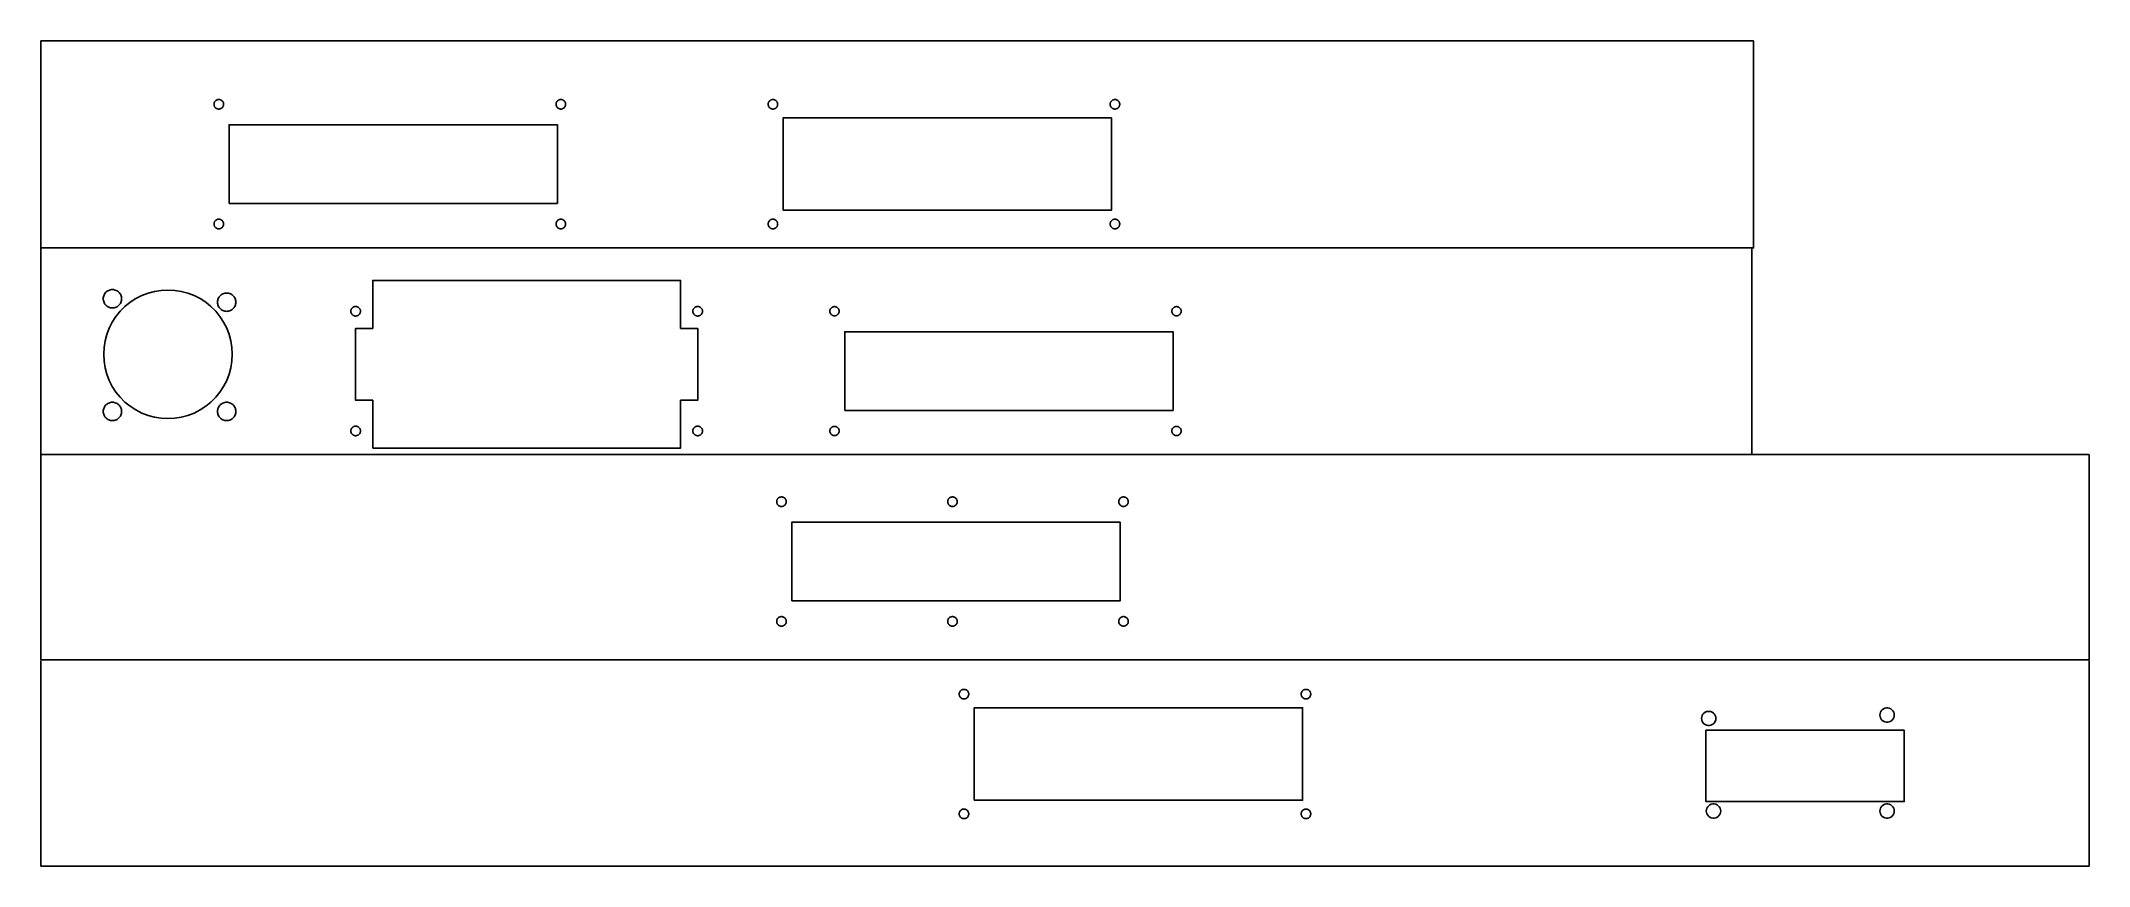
# Model space of a CAD drawing. Extents: x 0 to 599, y 0 to 241.
import ezdxf

# ---------------------------------------------------------------- set-up
doc = ezdxf.new("R2010")
doc.units = 0
doc.layers.add('Layer_1', color=7, linetype='CONTINUOUS')

msp = doc.modelspace()

# ---------------------------------------------------------------- linework, layer by layer
at = {"layer": 'Layer_1', "color": 5}
for points in [[(500.861462, 241.356326), (0.121452, 241.356326), (0.121452, 180.846329), (500.861462, 180.846329)], [(55.12145, 193.84634), (55.12145, 216.846331), (151.121451, 216.846331), (151.121451, 193.84634)], [(217.121452, 191.846328), (217.121452, 218.846343), (313.12145, 218.846343), (313.12145, 191.846328)], [(20.73189, 163.31853), (20.454591, 163.36243), (20.18339, 163.435129), (19.921191, 163.535729), (19.671091, 163.663229), (19.435591, 163.816129), (19.217391, 163.992829), (19.01879, 164.191427), (18.84209, 164.409629), (18.68919, 164.645029), (18.56169, 164.89523), (18.46109, 165.157429), (18.388391, 165.42863), (18.344491, 165.705929), (18.32978, 165.986329), (18.344502, 166.266729), (18.388391, 166.544028), (18.46109, 166.815229), (18.56169, 167.077428), (18.68919, 167.327528), (18.84209, 167.563029), (19.01879, 167.781228), (19.217391, 167.97983), (19.435591, 168.156529), (19.671091, 168.309429), (19.921191, 168.436929), (20.18339, 168.537529), (20.454591, 168.610228), (20.73189, 168.654128), (21.01229, 168.668839), (21.29269, 168.654118), (21.569992, 168.610228), (21.84119, 168.537529), (22.10339, 168.436929), (22.35359, 168.309429), (22.58899, 168.156529), (22.807192, 167.97983), (23.005791, 167.781228), (23.18249, 167.563029), (23.33539, 167.327528), (23.46289, 167.077428), (23.56349, 166.815229), (23.636192, 166.544028), (23.680092, 166.266729), (23.694803, 165.986329), (23.680081, 165.705929), (23.636192, 165.42863), (23.56349, 165.157429), (23.46289, 164.89523), (23.33539, 164.645029), (23.18249, 164.409629), (23.005791, 164.191427), (22.807192, 163.992829), (22.58899, 163.816129), (22.35359, 163.663229), (22.10339, 163.535729), (21.84119, 163.435129), (21.569992, 163.36243), (21.29269, 163.31853), (21.01229, 163.303819)], [(35.28799, 131.055228), (33.345191, 131.362938), (31.44529, 131.872023), (29.608891, 132.576926), (27.856291, 133.469921), (26.20659, 134.541219), (24.677992, 135.779125), (23.28709, 137.17004), (22.04929, 138.698617), (20.97799, 140.34832), (20.084992, 142.10092), (19.379991, 143.93734), (18.87089, 145.837234), (18.563291, 147.780017), (18.460291, 149.744328), (18.563291, 151.708629), (18.87089, 153.651428), (19.379991, 155.551329), (20.084992, 157.387728), (20.97799, 159.140328), (22.04929, 160.790029), (23.28709, 162.31863), (24.677992, 163.709529), (26.20659, 164.947329), (27.856291, 166.018629), (29.608891, 166.911627), (31.44529, 167.616528), (33.345191, 168.125628), (35.28799, 168.433328), (37.252291, 168.536328), (39.216592, 168.433328), (41.15939, 168.125628), (43.059292, 167.616528), (44.895691, 166.911627), (46.648291, 166.018629), (48.297992, 164.947329), (49.82659, 163.709529), (51.217491, 162.31863), (52.455392, 160.790029), (53.526592, 159.140328), (54.419691, 157.387728), (55.124591, 155.551329), (55.633691, 153.651428), (55.941391, 151.708629), (56.04429, 149.744328), (55.941391, 147.780017), (55.633691, 145.837234), (55.124591, 143.93734), (54.419691, 142.10092), (53.526592, 140.34832), (52.455392, 138.698617), (51.217491, 137.17004), (49.82659, 135.779125), (48.297992, 134.541219), (46.648291, 133.469921), (44.895691, 132.576926), (43.059292, 131.872023), (41.15939, 131.362938), (39.216592, 131.055228), (37.252291, 130.952331)], [(54.141891, 162.318529), (53.864592, 162.362429), (53.593391, 162.435129), (53.331192, 162.535728), (53.081092, 162.663229), (52.845592, 162.816129), (52.62739, 162.992828), (52.428791, 163.191429), (52.252092, 163.409629), (52.099191, 163.645028), (51.971691, 163.895229), (51.871092, 164.157429), (51.798392, 164.428629), (51.75449, 164.705928), (51.739805, 164.986328), (51.754476, 165.266729), (51.798392, 165.544028), (51.871092, 165.815228), (51.971691, 166.077428), (52.099191, 166.327528), (52.252092, 166.563028), (52.428791, 166.781227), (52.62739, 166.979829), (52.845592, 167.156528), (53.081092, 167.309428), (53.331192, 167.436928), (53.593391, 167.537528), (53.864592, 167.610228), (54.141891, 167.654127), (54.422291, 167.668838), (54.702691, 167.654117), (54.979991, 167.610228), (55.251191, 167.537528), (55.513391, 167.436928), (55.763591, 167.309428), (55.998991, 167.156528), (56.21719, 166.979829), (56.415792, 166.781227), (56.592491, 166.563028), (56.745391, 166.327528), (56.872891, 166.077428), (56.973491, 165.815228), (57.046191, 165.544028), (57.09009, 165.266729), (57.104801, 164.986328), (57.09008, 164.705928), (57.046191, 164.428629), (56.973491, 164.157429), (56.872891, 163.895229), (56.745391, 163.645028), (56.592491, 163.409629), (56.415792, 163.191429), (56.21719, 162.992828), (55.998991, 162.816129), (55.763591, 162.663229), (55.513391, 162.535728), (55.251191, 162.435129), (54.979991, 162.362429), (54.702691, 162.318529), (54.422291, 162.303819)], [(97.132291, 122.336334), (97.132291, 136.336338), (92.132291, 136.336338), (92.132291, 157.33633), (97.132291, 157.33633), (97.132291, 171.336328), (187.132291, 171.336328), (187.132291, 157.33633), (192.132291, 157.33633), (192.132291, 136.336338), (187.132291, 136.336338), (187.132291, 122.336334)], [(91.985961, 160.94403), (91.841211, 160.966916), (91.699671, 161.004828), (91.562861, 161.057329), (91.432291, 161.123928), (91.309401, 161.203729), (91.195511, 161.295928), (91.091901, 161.399528), (90.999681, 161.513429), (90.919861, 161.636328), (90.853331, 161.766929), (90.800821, 161.903729), (90.762891, 162.045228), (90.73997, 162.190029), (90.7323, 162.336328), (90.739971, 162.482629), (90.762892, 162.627428), (90.800821, 162.76893), (90.853331, 162.90573), (90.919861, 163.036328), (90.999681, 163.15923), (91.091901, 163.273128), (91.195511, 163.376728), (91.309401, 163.46893), (91.432291, 163.548728), (91.562861, 163.615329), (91.699671, 163.667828), (91.841211, 163.705729), (91.985961, 163.728616), (92.132291, 163.736328), (92.278641, 163.728629), (92.423371, 163.705742), (92.564921, 163.667828), (92.701731, 163.615329), (92.832301, 163.548728), (92.955201, 163.46893), (93.069071, 163.376728), (93.172701, 163.273128), (93.264921, 163.15923), (93.344741, 163.036328), (93.411271, 162.90573), (93.463771, 162.76893), (93.501711, 162.627428), (93.524621, 162.482629), (93.532302, 162.336328), (93.52462, 162.190029), (93.501711, 162.045228), (93.463771, 161.903729), (93.411271, 161.766929), (93.344741, 161.636328), (93.264921, 161.513429), (93.172701, 161.399528), (93.069071, 161.295928), (92.955201, 161.203729), (92.832301, 161.123928), (92.701731, 161.057329), (92.564921, 161.004828), (92.423371, 160.966929), (92.278641, 160.944043), (92.132291, 160.93633)], [(191.98599, 160.94403), (191.841191, 160.966916), (191.69969, 161.004828), (191.562889, 161.057329), (191.432291, 161.123928), (191.309392, 161.203729), (191.195492, 161.295928), (191.091891, 161.399528), (190.999689, 161.513429), (190.919891, 161.636328), (190.85329, 161.766929), (190.800792, 161.903729), (190.76289, 162.045228), (190.740004, 162.190029), (190.732291, 162.336328), (190.73999, 162.482629), (190.762877, 162.627428), (190.800792, 162.76893), (190.85329, 162.90573), (190.919891, 163.036328), (190.999689, 163.15923), (191.091891, 163.273128), (191.195492, 163.376728), (191.309392, 163.46893), (191.432291, 163.548728), (191.562889, 163.615329), (191.69969, 163.667828), (191.841191, 163.705729), (191.98599, 163.728616), (192.132291, 163.736328), (192.27859, 163.728629), (192.423391, 163.705742), (192.56489, 163.667828), (192.701691, 163.615329), (192.832291, 163.548728), (192.95519, 163.46893), (193.069091, 163.376728), (193.172691, 163.273128), (193.264891, 163.15923), (193.344692, 163.036328), (193.41129, 162.90573), (193.463791, 162.76893), (193.50169, 162.627428), (193.524576, 162.482629), (193.532289, 162.336328), (193.524592, 162.190029), (193.501703, 162.045228), (193.463791, 161.903729), (193.41129, 161.766929), (193.344692, 161.636328), (193.264891, 161.513429), (193.172691, 161.399528), (193.069091, 161.295928), (192.95519, 161.203729), (192.832291, 161.123928), (192.701691, 161.057329), (192.56489, 161.004828), (192.423391, 160.966929), (192.27859, 160.944043), (192.132291, 160.93633)], [(231.991292, 160.993729), (231.85129, 161.015822), (231.715291, 161.052429), (231.583291, 161.103028), (231.457291, 161.167229), (231.338292, 161.244128), (231.229292, 161.333028), (231.12929, 161.43303), (231.040292, 161.542829), (230.96329, 161.661328), (230.89929, 161.787228), (230.848292, 161.919128), (230.81229, 162.055629), (230.789297, 162.195228), (230.782281, 162.336328), (230.789303, 162.477428), (230.812284, 162.61703), (230.848292, 162.753528), (230.89929, 162.885428), (230.96329, 163.011328), (231.040292, 163.129829), (231.12929, 163.239629), (231.229292, 163.33953), (231.338292, 163.428528), (231.457291, 163.505429), (231.583291, 163.569628), (231.715291, 163.620229), (231.85129, 163.656829), (231.991292, 163.678922), (232.132291, 163.686338), (232.27329, 163.678922), (232.413291, 163.656837), (232.54929, 163.620229), (232.681291, 163.569628), (232.80729, 163.505429), (232.926289, 163.428528), (233.03529, 163.33953), (233.135292, 163.239629), (233.224292, 163.129829), (233.301291, 163.011328), (233.365291, 162.885428), (233.41629, 162.753528), (233.452292, 162.61703), (233.475284, 162.477428), (233.482277, 162.336328), (233.475305, 162.195228), (233.4523, 162.055629), (233.41629, 161.919128), (233.365291, 161.787228), (233.301291, 161.661328), (233.224292, 161.542829), (233.135292, 161.43303), (233.03529, 161.333028), (232.926289, 161.244128), (232.80729, 161.167229), (232.681291, 161.103028), (232.54929, 161.052429), (232.413291, 161.01583), (232.27329, 160.993737), (232.132291, 160.986321)], [(331.99129, 160.993729), (331.851291, 161.015822), (331.71529, 161.052429), (331.583292, 161.103028), (331.457289, 161.167229), (331.33829, 161.244128), (331.22929, 161.333028), (331.129291, 161.43303), (331.04029, 161.542829), (330.963291, 161.661328), (330.899291, 161.787228), (330.84829, 161.919128), (330.812291, 162.055629), (330.789299, 162.195228), (330.782279, 162.336328), (330.789301, 162.477428), (330.812291, 162.61703), (330.84829, 162.753528), (330.899291, 162.885428), (330.963291, 163.011328), (331.04029, 163.129829), (331.129291, 163.239629), (331.22929, 163.33953), (331.33829, 163.428528), (331.457289, 163.505429), (331.583292, 163.569628), (331.71529, 163.620229), (331.851291, 163.656829), (331.99129, 163.678922), (332.132292, 163.686338), (332.273291, 163.678922), (332.41329, 163.656837), (332.549291, 163.620229), (332.681292, 163.569628), (332.807291, 163.505429), (332.92629, 163.428528), (333.035291, 163.33953), (333.13529, 163.239629), (333.224291, 163.129829), (333.30129, 163.011328), (333.36529, 162.885428), (333.416291, 162.753528), (333.45229, 162.61703), (333.475282, 162.477428), (333.482302, 162.336328), (333.47528, 162.195228), (333.452298, 162.055629), (333.416291, 161.919128), (333.36529, 161.787228), (333.30129, 161.661328), (333.224291, 161.542829), (333.13529, 161.43303), (333.035291, 161.333028), (332.92629, 161.244128), (332.807291, 161.167229), (332.681292, 161.103028), (332.549291, 161.052429), (332.41329, 161.01583), (332.273291, 160.993737), (332.132292, 160.986321)], [(235.13229, 133.336333), (235.13229, 156.336329), (331.132291, 156.336329), (331.132291, 133.336333)], [(0.132292, 120.411569), (0.132292, 60.4093), (598.936339, 60.4093), (598.936339, 120.411569), (495.215915, 120.411569), (0.132292, 120.411569)], [(216.483168, 105.264383), (216.338176, 105.287269), (216.196175, 105.325181), (216.060179, 105.377682), (215.929184, 105.444281), (215.806179, 105.524082), (215.69217, 105.616281), (215.589168, 105.719881), (215.496166, 105.833782), (215.417162, 105.956681), (215.350169, 106.087282), (215.298179, 106.224082), (215.260158, 106.365581), (215.237139, 106.510382), (215.229228, 106.656681), (215.237113, 106.802982), (215.260185, 106.947781), (215.298179, 107.089283), (215.350169, 107.226083), (215.417162, 107.356681), (215.496166, 107.479583), (215.589168, 107.593481), (215.69217, 107.697081), (215.806179, 107.789283), (215.929184, 107.869081), (216.060179, 107.935682), (216.196175, 107.988181), (216.338176, 108.026082), (216.483168, 108.048969), (216.629165, 108.056681), (216.775162, 108.048982), (216.92018, 108.026096), (217.062182, 107.988181), (217.198178, 107.935682), (217.329173, 107.869081), (217.452178, 107.789283), (217.566161, 107.697081), (217.669163, 107.593481), (217.762164, 107.479583), (217.841169, 107.356681), (217.908161, 107.226083), (217.960178, 107.089283), (217.998172, 106.947781), (218.021191, 106.802982), (218.029102, 106.656681), (218.021244, 106.510382), (217.998146, 106.365581), (217.960178, 106.224082), (217.908161, 106.087282), (217.841169, 105.956681), (217.762164, 105.833782), (217.669163, 105.719881), (217.566161, 105.616281), (217.452178, 105.524082), (217.329173, 105.444281), (217.198178, 105.377682), (217.062182, 105.325181), (216.92018, 105.287282), (216.775162, 105.264396), (216.629165, 105.256683)], [(266.92016, 108.026082), (267.062162, 107.988181), (267.198184, 107.935682), (267.329179, 107.869081), (267.452184, 107.789283), (267.566166, 107.697081), (267.669169, 107.593481), (267.76217, 107.479583), (267.841174, 107.356681), (267.908167, 107.226083), (267.960184, 107.089283), (267.998178, 106.947781), (268.021197, 106.802982), (268.029108, 106.656681), (268.021223, 106.510382), (267.998152, 106.365581), (267.960184, 106.224082), (267.908167, 106.087282), (267.841174, 105.956681), (267.76217, 105.833782), (267.669169, 105.719881), (267.566166, 105.616281), (267.452184, 105.524082), (267.329179, 105.444281), (267.198184, 105.377682), (267.062162, 105.325181), (266.92016, 105.287282), (266.775168, 105.264396), (266.629171, 105.256683), (266.483174, 105.26438), (266.338182, 105.287269), (266.19618, 105.325181), (266.060185, 105.377682), (265.929163, 105.444281), (265.806185, 105.524082), (265.692176, 105.616281), (265.589173, 105.719881), (265.496172, 105.833782), (265.417168, 105.956681), (265.350175, 106.087282), (265.298158, 106.224082), (265.260164, 106.365581), (265.237145, 106.510382), (265.229234, 106.656681), (265.237119, 106.802982), (265.26019, 106.947781), (265.298185, 107.089283), (265.350175, 107.226083), (265.417168, 107.356681), (265.496172, 107.479583), (265.589173, 107.593481), (265.692176, 107.697081), (265.806185, 107.789283), (265.929163, 107.869081), (266.060158, 107.935682), (266.19618, 107.988181), (266.338182, 108.026082), (266.483174, 108.048969), (266.629171, 108.056681), (266.775168, 108.048982)], [(316.48318, 105.264383), (316.338162, 105.287269), (316.19616, 105.325181), (316.060164, 105.377682), (315.929169, 105.444281), (315.806164, 105.524082), (315.692181, 105.616281), (315.589179, 105.719881), (315.496178, 105.833782), (315.417174, 105.956681), (315.350181, 106.087282), (315.298164, 106.224082), (315.26017, 106.365581), (315.237151, 106.510382), (315.22924, 106.656681), (315.237098, 106.802982), (315.260196, 106.947781), (315.298164, 107.089283), (315.350181, 107.226083), (315.417174, 107.356681), (315.496178, 107.479583), (315.589179, 107.593481), (315.692181, 107.697081), (315.806164, 107.789283), (315.929169, 107.869081), (316.060164, 107.935682), (316.19616, 107.988181), (316.338162, 108.026082), (316.48318, 108.048969), (316.629177, 108.056681), (316.775174, 108.048982), (316.920166, 108.026096), (317.062168, 107.988181), (317.198163, 107.935682), (317.329185, 107.869081), (317.452163, 107.789283), (317.566172, 107.697081), (317.669175, 107.593481), (317.762176, 107.479583), (317.84118, 107.356681), (317.908173, 107.226083), (317.960163, 107.089283), (317.998184, 106.947781), (318.021203, 106.802982), (318.029114, 106.656681), (318.021229, 106.510382), (317.998158, 106.365581), (317.960163, 106.224082), (317.908173, 106.087282), (317.84118, 105.956681), (317.762176, 105.833782), (317.669175, 105.719881), (317.566172, 105.616281), (317.452163, 105.524082), (317.329159, 105.444281), (317.198163, 105.377682), (317.062167, 105.325181), (316.920166, 105.287282), (316.775174, 105.264396), (316.629177, 105.256683)], [(219.62917, 77.656686), (219.62917, 100.656682), (315.629158, 100.656682), (315.629158, 77.656686)], [(272.979896, 19.388927), (272.979896, 46.388916), (368.9799, 46.388916), (368.9799, 19.388927)], [(487.960247, 45.355757), (488.389348, 45.265058), (488.790139, 45.088269), (489.145051, 44.832139), (489.438553, 44.508779), (489.657946, 44.131768), (489.793439, 43.717619), (489.83945, 43.284588), (489.793439, 42.851558), (489.657946, 42.437517), (489.438553, 42.060507), (489.145051, 41.737146), (488.790139, 41.481019), (488.389348, 41.303849), (487.960247, 41.213147), (487.521647, 41.213147), (487.092651, 41.303849), (486.691834, 41.481019), (486.336843, 41.737146), (486.043446, 42.060507), (485.824054, 42.437517), (485.688455, 42.851558), (485.642444, 43.284588), (485.688455, 43.717619), (485.824054, 44.131768), (486.043446, 44.508779), (486.336843, 44.832139), (486.691834, 45.088269), (487.092651, 45.265058), (487.521647, 45.355757), (487.960247, 45.355757)], [(540.116951, 46.347508), (540.545946, 46.257209), (540.946737, 46.080417), (541.301755, 45.824287), (541.595151, 45.500918), (541.814544, 45.123908), (541.950143, 44.709727), (541.996154, 44.276697), (541.950143, 43.843698), (541.814544, 43.429628), (541.595151, 43.052618), (541.301755, 42.729249), (540.946737, 42.473127), (540.545946, 42.295957), (540.116951, 42.205657), (539.678245, 42.205657), (539.24925, 42.295957), (538.848432, 42.473127), (538.493441, 42.729249), (538.200044, 43.052618), (537.980652, 43.429628), (537.845053, 43.843698), (537.799042, 44.276697), (537.845053, 44.709727), (537.980652, 45.123908), (538.200044, 45.500918), (538.493441, 45.824287), (538.848432, 46.080417), (539.24925, 46.257209), (539.678245, 46.347508), (540.116951, 46.347508)], [(544.893447, 39.813208), (544.893447, 18.985967), (486.941654, 18.985967), (486.941654, 39.813208), (544.893447, 39.813208)], [(489.359152, 18.280297), (489.788147, 18.189598), (490.188938, 18.012803), (490.54385, 17.756686), (490.837352, 17.433313), (491.056745, 17.056281), (491.192344, 16.642103), (491.238328, 16.209112), (491.192344, 15.776121), (491.056745, 15.362022), (490.837352, 14.985017), (490.54385, 14.661643), (490.188938, 14.405527), (489.788147, 14.228706), (489.359152, 14.138006), (488.920552, 14.138006), (488.491451, 14.228706), (488.090633, 14.405527), (487.735748, 14.661643), (487.442245, 14.985017), (487.222853, 15.362022), (487.087254, 15.776121), (487.041243, 16.209112), (487.087254, 16.642103), (487.222853, 17.056281), (487.442245, 17.433313), (487.735748, 17.756686), (488.090633, 18.012803), (488.491451, 18.189598), (488.920552, 18.280297), (489.359152, 18.280297)], [(540.116951, 18.280297), (540.545946, 18.189598), (540.946737, 18.012803), (541.301755, 17.756686), (541.595151, 17.433313), (541.814544, 17.056281), (541.950143, 16.642103), (541.996154, 16.209112), (541.950143, 15.776121), (541.814544, 15.362022), (541.595151, 14.985017), (541.301755, 14.661643), (540.946737, 14.405527), (540.545946, 14.228706), (540.116951, 14.138006), (539.678245, 14.138006), (539.24925, 14.228706), (538.848432, 14.405527), (538.493441, 14.661643), (538.200044, 14.985017), (537.980652, 15.362022), (537.845053, 15.776121), (537.799042, 16.209112), (537.845053, 16.642103), (537.980652, 17.056281), (538.200044, 17.433313), (538.493441, 17.756686), (538.848432, 18.012803), (539.24925, 18.189598), (539.678245, 18.280297), (540.116951, 18.280297)]]:
    msp.add_lwpolyline(points, close=True, dxfattribs=at)
for points in [[(51.830351, 221.476936), (51.688852, 221.514825), (51.552052, 221.567345), (51.421451, 221.63394), (51.298552, 221.713739), (51.184651, 221.805946), (51.081051, 221.90953), (50.988852, 222.023433), (50.909051, 222.146332), (50.84245, 222.276931), (50.789951, 222.413747), (50.752052, 222.555246), (50.729139, 222.700026), (50.72145, 222.84634), (50.72915, 222.992629), (50.752063, 223.137435), (50.789951, 223.278934), (50.84245, 223.415724), (50.909051, 223.546322), (50.988852, 223.669248), (51.081051, 223.783124), (51.184651, 223.886735), (51.298552, 223.978942), (51.421451, 224.058741), (51.552052, 224.125336), (51.688852, 224.17783), (51.830351, 224.215744), (51.975152, 224.238763)], [(51.975152, 224.238631), (52.121451, 224.246304), (52.267752, 224.238657), (52.412551, 224.215612)], [(52.412551, 224.215744), (52.55405, 224.17783), (52.69085, 224.125336), (52.821451, 224.058741), (52.94435, 223.978942), (53.05825, 223.886735), (53.161851, 223.783124), (53.25405, 223.669248), (53.333851, 223.546322), (53.400452, 223.415724), (53.452951, 223.278934), (53.490852, 223.137435), (53.513765, 222.992629), (53.521451, 222.84634), (53.513752, 222.700026), (53.490839, 222.555246), (53.452951, 222.413747), (53.400452, 222.276931), (53.333851, 222.146332), (53.25405, 222.023433), (53.161851, 221.90953), (53.05825, 221.805946), (52.94435, 221.713739), (52.821451, 221.63394), (52.69085, 221.567345), (52.55405, 221.514825), (52.412551, 221.476936), (52.267752, 221.453918)], [(151.830349, 221.476936), (151.68885, 221.514825), (151.55205, 221.567345), (151.421452, 221.63394), (151.29855, 221.713739), (151.18465, 221.805946), (151.081052, 221.90953), (150.98885, 222.023433), (150.909052, 222.146332), (150.842451, 222.276931), (150.78995, 222.413747), (150.752051, 222.555246), (150.729164, 222.700026), (150.721452, 222.84634), (150.729151, 222.992629), (150.752037, 223.137435), (150.78995, 223.278934), (150.842451, 223.415724), (150.909052, 223.546322), (150.98885, 223.669248), (151.081052, 223.783124), (151.18465, 223.886735), (151.29855, 223.978942), (151.421452, 224.058741), (151.55205, 224.125336), (151.68885, 224.17783), (151.830349, 224.215744), (151.975151, 224.238763)], [(151.975151, 224.238631), (152.121452, 224.246304), (152.267751, 224.238657), (152.412552, 224.215612)], [(152.412552, 224.215744), (152.554051, 224.17783), (152.690851, 224.125336), (152.821449, 224.058741), (152.944351, 223.978942), (153.058252, 223.886735), (153.161852, 223.783124), (153.254051, 223.669248), (153.33385, 223.546322), (153.40045, 223.415724), (153.452952, 223.278934), (153.490851, 223.137435), (153.513737, 222.992629), (153.52145, 222.84634), (153.51375, 222.700026), (153.490864, 222.555246), (153.452952, 222.413747), (153.40045, 222.276931), (153.33385, 222.146332), (153.254051, 222.023433), (153.161852, 221.90953), (153.058252, 221.805946), (152.944351, 221.713739), (152.821449, 221.63394), (152.690851, 221.567345), (152.554051, 221.514825), (152.412552, 221.476936), (152.267751, 221.453918)], [(213.83045, 221.476936), (213.688451, 221.514825), (213.55245, 221.567345), (213.421449, 221.63394), (213.29845, 221.713739), (213.184452, 221.805946), (213.081452, 221.90953), (212.988451, 222.023433), (212.909452, 222.146332), (212.842451, 222.276931), (212.79045, 222.413747), (212.752451, 222.555246), (212.729458, 222.700026), (212.72146, 222.84634), (212.729442, 222.992629), (212.752443, 223.137435), (212.79045, 223.278934), (212.842451, 223.415724), (212.909452, 223.546322), (212.988451, 223.669248), (213.081452, 223.783124), (213.184452, 223.886735), (213.29845, 223.978942), (213.421449, 224.058741), (213.55245, 224.125336), (213.688451, 224.17783), (213.83045, 224.215744), (213.97545, 224.238763)], [(213.97545, 224.238631), (214.12145, 224.246304), (214.267449, 224.238657), (214.412452, 224.215612)], [(214.412452, 224.215744), (214.554451, 224.17783), (214.690452, 224.125336), (214.82145, 224.058741), (214.944452, 223.978942), (215.05845, 223.886735), (215.16145, 223.783124), (215.254451, 223.669248), (215.33345, 223.546322), (215.400451, 223.415724), (215.452452, 223.278934), (215.490451, 223.137435), (215.513444, 222.992629), (215.521442, 222.84634), (215.51346, 222.700026), (215.490459, 222.555246), (215.452452, 222.413747), (215.400451, 222.276931), (215.33345, 222.146332), (215.254451, 222.023433), (215.16145, 221.90953), (215.05845, 221.805946), (214.944452, 221.713739), (214.82145, 221.63394), (214.690452, 221.567345), (214.554451, 221.514825), (214.412452, 221.476936), (214.267449, 221.453918)], [(313.830451, 221.476936), (313.68845, 221.514825), (313.552451, 221.567345), (313.421451, 221.63394), (313.298451, 221.713739), (313.18445, 221.805946), (313.08145, 221.90953), (312.988452, 222.023433), (312.90945, 222.146332), (312.842452, 222.276931), (312.790451, 222.413747), (312.752452, 222.555246), (312.729459, 222.700026), (312.721461, 222.84634), (312.729441, 222.992629), (312.752444, 223.137435), (312.790451, 223.278934), (312.842452, 223.415724), (312.90945, 223.546322), (312.988452, 223.669248), (313.08145, 223.783124), (313.18445, 223.886735), (313.298451, 223.978942), (313.421451, 224.058741), (313.552451, 224.125336), (313.68845, 224.17783), (313.830451, 224.215744), (313.975451, 224.238763)], [(313.975451, 224.238631), (314.121451, 224.246304), (314.26745, 224.238657), (314.41245, 224.215612)], [(314.41245, 224.215744), (314.554452, 224.17783), (314.69045, 224.125336), (314.821451, 224.058741), (314.94445, 223.978942), (315.058451, 223.886735), (315.161451, 223.783124), (315.254452, 223.669248), (315.333451, 223.546322), (315.400452, 223.415724), (315.45245, 223.278934), (315.49045, 223.137435), (315.513442, 222.992629), (315.521441, 222.84634), (315.513461, 222.700026), (315.490458, 222.555246), (315.45245, 222.413747), (315.400452, 222.276931), (315.333451, 222.146332), (315.254452, 222.023433), (315.161451, 221.90953), (315.058451, 221.805946), (314.94445, 221.713739), (314.821451, 221.63394), (314.69045, 221.567345), (314.554452, 221.514825), (314.41245, 221.476936), (314.26745, 221.453918)], [(51.975152, 221.45405), (51.830351, 221.477069)], [(52.267752, 221.45405), (52.121451, 221.446377), (51.975152, 221.453997)], [(151.975151, 221.45405), (151.830349, 221.477069)], [(152.267751, 221.45405), (152.121452, 221.446377), (151.975151, 221.453997)], [(213.97545, 221.45405), (213.83045, 221.477069)], [(214.267449, 221.45405), (214.12145, 221.446377), (213.97545, 221.453997)], [(314.26745, 221.45405), (314.121451, 221.446377), (313.975451, 221.453997), (313.830451, 221.477069)], [(51.830351, 186.476927), (51.688852, 186.514868), (51.552052, 186.567362), (51.421451, 186.633878), (51.298552, 186.713703), (51.184651, 186.805936), (51.081051, 186.909547), (50.988852, 187.023424), (50.909051, 187.146323), (50.84245, 187.276948), (50.789951, 187.413737), (50.752052, 187.555236), (50.729139, 187.700043), (50.72145, 187.846331), (50.72915, 187.992646), (50.752063, 188.137426), (50.789951, 188.278925), (50.84245, 188.415741), (50.909051, 188.546339), (50.988852, 188.669238), (51.081051, 188.783141), (51.184651, 188.886726), (51.298552, 188.978933), (51.421451, 189.058731), (51.552052, 189.125327), (51.688852, 189.177847), (51.830351, 189.215735), (51.975152, 189.238754)], [(51.975152, 186.454014), (51.830351, 186.477033)], [(51.975152, 189.238648), (52.121451, 189.246321), (52.267752, 189.238674), (52.412551, 189.215629)], [(52.267752, 186.454014), (52.121451, 186.446341), (51.975152, 186.453988)], [(52.412551, 189.215735), (52.55405, 189.177847), (52.69085, 189.125327), (52.821451, 189.058731), (52.94435, 188.978933), (53.05825, 188.886726), (53.161851, 188.783141), (53.25405, 188.669238), (53.333851, 188.546339), (53.400452, 188.415741), (53.452951, 188.278925), (53.490852, 188.137426), (53.513765, 187.992646), (53.521451, 187.846331), (53.513752, 187.700043), (53.490839, 187.555236), (53.452951, 187.413737), (53.400452, 187.276948), (53.333851, 187.146323), (53.25405, 187.023424), (53.161851, 186.909547), (53.05825, 186.805936), (52.94435, 186.713703), (52.821451, 186.633878), (52.69085, 186.567362), (52.55405, 186.514868), (52.412551, 186.476927), (52.267752, 186.453908)], [(151.830349, 186.476927), (151.68885, 186.514868), (151.55205, 186.567362), (151.421452, 186.633878), (151.29855, 186.713703), (151.18465, 186.805936), (151.081052, 186.909547), (150.98885, 187.023424), (150.909052, 187.146323), (150.842451, 187.276948), (150.78995, 187.413737), (150.752051, 187.555236), (150.729164, 187.700043), (150.721452, 187.846331), (150.729151, 187.992646), (150.752037, 188.137426), (150.78995, 188.278925), (150.842451, 188.415741), (150.909052, 188.546339), (150.98885, 188.669238), (151.081052, 188.783141), (151.18465, 188.886726), (151.29855, 188.978933), (151.421452, 189.058731), (151.55205, 189.125327), (151.68885, 189.177847), (151.830349, 189.215735), (151.975151, 189.238754)], [(151.975151, 186.454014), (151.830349, 186.477033)], [(151.975151, 189.238648), (152.121452, 189.246321), (152.267751, 189.238674), (152.412552, 189.215629)], [(152.267751, 186.454014), (152.121452, 186.446341), (151.975151, 186.453988)], [(152.412552, 189.215735), (152.554051, 189.177847), (152.690851, 189.125327), (152.821449, 189.058731), (152.944351, 188.978933), (153.058252, 188.886726), (153.161852, 188.783141), (153.254051, 188.669238), (153.33385, 188.546339), (153.40045, 188.415741), (153.452952, 188.278925), (153.490851, 188.137426), (153.513737, 187.992646), (153.52145, 187.846331), (153.51375, 187.700043), (153.490864, 187.555236), (153.452952, 187.413737), (153.40045, 187.276948), (153.33385, 187.146323), (153.254051, 187.023424), (153.161852, 186.909547), (153.058252, 186.805936), (152.944351, 186.713703), (152.821449, 186.633878), (152.690851, 186.567362), (152.554051, 186.514868), (152.412552, 186.476927), (152.267751, 186.453908)], [(213.83045, 186.476927), (213.688451, 186.514868), (213.55245, 186.567362), (213.421449, 186.633878), (213.29845, 186.713703), (213.184452, 186.805936), (213.081452, 186.909547), (212.988451, 187.023424), (212.909452, 187.146323), (212.842451, 187.276948), (212.79045, 187.413737), (212.752451, 187.555236), (212.729458, 187.700043), (212.72146, 187.846331), (212.729442, 187.992646), (212.752443, 188.137426), (212.79045, 188.278925), (212.842451, 188.415741), (212.909452, 188.546339), (212.988451, 188.669238), (213.081452, 188.783141), (213.184452, 188.886726), (213.29845, 188.978933), (213.421449, 189.058731), (213.55245, 189.125327), (213.688451, 189.177847), (213.83045, 189.215735), (213.97545, 189.238754)], [(213.97545, 186.454014), (213.83045, 186.477033)], [(213.97545, 189.238648), (214.12145, 189.246321), (214.267449, 189.238674), (214.412452, 189.215629)], [(214.267449, 186.454014), (214.12145, 186.446341), (213.97545, 186.453988)], [(214.412452, 189.215735), (214.554451, 189.177847), (214.690452, 189.125327), (214.82145, 189.058731), (214.944452, 188.978933), (215.05845, 188.886726), (215.16145, 188.783141), (215.254451, 188.669238), (215.33345, 188.546339), (215.400451, 188.415741), (215.452452, 188.278925), (215.490451, 188.137426), (215.513444, 187.992646), (215.521442, 187.846331), (215.51346, 187.700043), (215.490459, 187.555236), (215.452452, 187.413737), (215.400451, 187.276948), (215.33345, 187.146323), (215.254451, 187.023424), (215.16145, 186.909547), (215.05845, 186.805936), (214.944452, 186.713703), (214.82145, 186.633878), (214.690452, 186.567362), (214.554451, 186.514868), (214.412452, 186.476927), (214.267449, 186.453908)], [(313.830451, 186.476927), (313.68845, 186.514868), (313.552451, 186.567362), (313.421451, 186.633878), (313.298451, 186.713703), (313.18445, 186.805936), (313.08145, 186.909547), (312.988452, 187.023424), (312.90945, 187.146323), (312.842452, 187.276948), (312.790451, 187.413737), (312.752452, 187.555236), (312.729459, 187.700043), (312.721461, 187.846331), (312.729441, 187.992646), (312.752444, 188.137426), (312.790451, 188.278925), (312.842452, 188.415741), (312.90945, 188.546339), (312.988452, 188.669238), (313.08145, 188.783141), (313.18445, 188.886726), (313.298451, 188.978933), (313.421451, 189.058731), (313.552451, 189.125327), (313.68845, 189.177847), (313.830451, 189.215735), (313.975451, 189.238754)], [(313.975451, 186.454014), (313.830451, 186.477033)], [(313.975451, 189.238648), (314.121451, 189.246321), (314.26745, 189.238674), (314.41245, 189.215629)], [(314.26745, 186.454014), (314.121451, 186.446341), (313.975451, 186.453988)], [(314.41245, 189.215735), (314.554452, 189.177847), (314.69045, 189.125327), (314.821451, 189.058731), (314.94445, 188.978933), (315.058451, 188.886726), (315.161451, 188.783141), (315.254452, 188.669238), (315.333451, 188.546339), (315.400452, 188.415741), (315.45245, 188.278925), (315.49045, 188.137426), (315.513442, 187.992646), (315.521441, 187.846331), (315.513461, 187.700043), (315.490458, 187.555236), (315.45245, 187.413737), (315.400452, 187.276948), (315.333451, 187.146323), (315.254452, 187.023424), (315.161451, 186.909547), (315.058451, 186.805936), (314.94445, 186.713703), (314.821451, 186.633878), (314.69045, 186.567362), (314.554452, 186.514868), (314.41245, 186.476927), (314.26745, 186.453908)], [(0.132292, 180.846329), (0.132292, 120.336322)], [(500.332288, 120.336322), (500.332288, 180.846329)], [(20.73189, 130.372523), (20.454591, 130.416418), (20.18339, 130.489125), (19.921191, 130.58972), (19.671091, 130.717223), (19.435591, 130.870125), (19.217391, 131.04684), (19.01879, 131.245331), (18.84209, 131.463639), (18.68919, 131.699038), (18.56169, 131.949228), (18.46109, 132.21143), (18.388391, 132.482628), (18.344491, 132.759938), (18.32978, 133.040317), (18.344502, 133.320723), (18.388391, 133.598032), (18.46109, 133.86923), (18.56169, 134.131432), (18.68919, 134.381517), (18.84209, 134.617022), (19.01879, 134.835224), (19.217391, 135.03382), (19.435591, 135.210535), (19.671091, 135.363438), (19.921191, 135.490941), (20.18339, 135.591535), (20.454591, 135.664217), (20.73189, 135.708137), (21.01229, 135.722689)], [(21.01229, 135.722822), (21.29269, 135.70827)], [(21.29269, 135.708137), (21.569992, 135.664217), (21.84119, 135.591535), (22.10339, 135.490941), (22.35359, 135.363438), (22.58899, 135.210535), (22.807192, 135.03382), (23.005791, 134.835224), (23.18249, 134.617022), (23.33539, 134.381517), (23.46289, 134.131432), (23.56349, 133.86923), (23.636192, 133.598032), (23.680092, 133.320723), (23.694803, 133.040317), (23.680081, 132.759938), (23.636192, 132.482628), (23.56349, 132.21143), (23.46289, 131.949228), (23.33539, 131.699038), (23.18249, 131.463639), (23.005791, 131.245331), (22.807192, 131.04684), (22.58899, 130.870125), (22.35359, 130.717223), (22.10339, 130.58972), (21.84119, 130.489125), (21.569992, 130.416418), (21.29269, 130.372523), (21.01229, 130.357707)], [(54.141891, 130.372523), (53.864592, 130.416418), (53.593391, 130.489125), (53.331192, 130.58972), (53.081092, 130.717223), (52.845592, 130.870125), (52.62739, 131.04684), (52.428791, 131.245331), (52.252092, 131.463639), (52.099191, 131.699038), (51.971691, 131.949228), (51.871092, 132.21143), (51.798392, 132.482628), (51.75449, 132.759938), (51.739805, 133.040317), (51.754476, 133.320723), (51.798392, 133.598032), (51.871092, 133.86923), (51.971691, 134.131432), (52.099191, 134.381517), (52.252092, 134.617022), (52.428791, 134.835224), (52.62739, 135.03382), (52.845592, 135.210535), (53.081092, 135.363438), (53.331192, 135.490941), (53.593391, 135.591535), (53.864592, 135.664217), (54.141891, 135.708137), (54.422291, 135.722689)], [(54.422291, 135.722822), (54.702691, 135.70827)], [(54.702691, 135.708137), (54.979991, 135.664217), (55.251191, 135.591535), (55.513391, 135.490941), (55.763591, 135.363438), (55.998991, 135.210535), (56.21719, 135.03382), (56.415792, 134.835224), (56.592491, 134.617022), (56.745391, 134.381517), (56.872891, 134.131432), (56.973491, 133.86923), (57.046191, 133.598032), (57.09009, 133.320723), (57.104801, 133.040317), (57.09008, 132.759938), (57.046191, 132.482628), (56.973491, 132.21143), (56.872891, 131.949228), (56.745391, 131.699038), (56.592491, 131.463639), (56.415792, 131.245331), (56.21719, 131.04684), (55.998991, 130.870125), (55.763591, 130.717223), (55.513391, 130.58972), (55.251191, 130.489125), (54.979991, 130.416418), (54.702691, 130.372523), (54.422291, 130.357707)], [(21.01229, 130.357839), (20.73189, 130.372656)], [(54.422291, 130.357839), (54.141891, 130.372656)], [(91.841211, 125.96692), (91.699671, 126.004861), (91.562861, 126.057354), (91.432291, 126.123871), (91.309401, 126.203695), (91.195511, 126.295929), (91.091901, 126.39954), (90.999681, 126.513417), (90.919861, 126.636316), (90.853331, 126.76694), (90.800821, 126.90373), (90.762891, 127.045229), (90.73997, 127.190036), (90.7323, 127.336324), (90.739971, 127.482638), (90.762892, 127.627418), (90.800821, 127.768918), (90.853331, 127.905734), (90.919861, 128.036332), (90.999681, 128.159231), (91.091901, 128.273134), (91.195511, 128.376718), (91.309401, 128.468926), (91.432291, 128.548724), (91.562861, 128.61532), (91.699671, 128.667839), (91.841211, 128.705728), (91.985961, 128.728747)], [(91.985961, 125.944007), (91.841211, 125.967026)], [(91.985961, 128.728641), (92.132291, 128.736314), (92.278641, 128.728667), (92.423371, 128.705622)], [(92.278641, 125.944007), (92.132291, 125.936334), (91.985961, 125.94398)], [(92.423371, 128.705728), (92.564921, 128.667839), (92.701731, 128.61532), (92.832301, 128.548724), (92.955201, 128.468926), (93.069071, 128.376718), (93.172701, 128.273134), (93.264921, 128.159231), (93.344741, 128.036332), (93.411271, 127.905734), (93.463771, 127.768918), (93.501711, 127.627418), (93.524621, 127.482638), (93.532302, 127.336324), (93.52462, 127.190036), (93.501711, 127.045229), (93.463771, 126.90373), (93.411271, 126.76694), (93.344741, 126.636316), (93.264921, 126.513417), (93.172701, 126.39954), (93.069071, 126.295929), (92.955201, 126.203695), (92.832301, 126.123871), (92.701731, 126.057354), (92.564921, 126.004861), (92.423371, 125.96692), (92.278641, 125.943901)], [(191.841191, 125.96692), (191.69969, 126.004861), (191.562889, 126.057354), (191.432291, 126.123871), (191.309392, 126.203695), (191.195492, 126.295929), (191.091891, 126.39954), (190.999689, 126.513417), (190.919891, 126.636316), (190.85329, 126.76694), (190.800792, 126.90373), (190.76289, 127.045229), (190.740004, 127.190036), (190.732291, 127.336324), (190.73999, 127.482638), (190.762877, 127.627418), (190.800792, 127.768918), (190.85329, 127.905734), (190.919891, 128.036332), (190.999689, 128.159231), (191.091891, 128.273134), (191.195492, 128.376718), (191.309392, 128.468926), (191.432291, 128.548724), (191.562889, 128.61532), (191.69969, 128.667839), (191.841191, 128.705728), (191.98599, 128.728747)], [(191.98599, 125.944007), (191.841191, 125.967026)], [(191.98599, 128.728641), (192.132291, 128.736314), (192.27859, 128.728667), (192.423391, 128.705622)], [(192.27859, 125.944007), (192.132291, 125.936334), (191.98599, 125.94398)], [(192.423391, 128.705728), (192.56489, 128.667839), (192.701691, 128.61532), (192.832291, 128.548724), (192.95519, 128.468926), (193.069091, 128.376718), (193.172691, 128.273134), (193.264891, 128.159231), (193.344692, 128.036332), (193.41129, 127.905734), (193.463791, 127.768918), (193.50169, 127.627418), (193.524576, 127.482638), (193.532289, 127.336324), (193.524592, 127.190036), (193.501703, 127.045229), (193.463791, 126.90373), (193.41129, 126.76694), (193.344692, 126.636316), (193.264891, 126.513417), (193.172691, 126.39954), (193.069091, 126.295929), (192.95519, 126.203695), (192.832291, 126.123871), (192.701691, 126.057354), (192.56489, 126.004861), (192.423391, 125.96692), (192.27859, 125.943901)], [(231.85129, 126.015815), (231.715291, 126.05238), (231.583291, 126.103048), (231.457291, 126.167183), (231.338292, 126.24415), (231.229292, 126.333077), (231.12929, 126.433036), (231.040292, 126.542838), (230.96329, 126.661319), (230.89929, 126.787234), (230.848292, 126.919129), (230.81229, 127.055627), (230.789297, 127.195222), (230.782281, 127.336324), (230.789303, 127.477426), (230.812284, 127.61702), (230.848292, 127.753519), (230.89929, 127.88544), (230.96329, 128.011329), (231.040292, 128.129836), (231.12929, 128.239638), (231.229292, 128.339518), (231.338292, 128.428524), (231.457291, 128.505438), (231.583291, 128.569626), (231.715291, 128.620241), (231.85129, 128.656833), (231.991292, 128.678793)], [(231.991292, 125.993722), (231.85129, 126.015683)], [(231.991292, 128.678925), (232.132291, 128.686334), (232.27329, 128.678925), (232.413291, 128.656965)], [(232.27329, 125.993722), (232.132291, 125.986314), (231.991292, 125.993722)], [(232.413291, 128.656833), (232.54929, 128.620241), (232.681291, 128.569626), (232.80729, 128.505438), (232.926289, 128.428524), (233.03529, 128.339518), (233.135292, 128.239638), (233.224292, 128.129836), (233.301291, 128.011329), (233.365291, 127.88544), (233.41629, 127.753519), (233.452292, 127.61702), (233.475284, 127.477426), (233.482277, 127.336324), (233.475305, 127.195222), (233.4523, 127.055627), (233.41629, 126.919129), (233.365291, 126.787234), (233.301291, 126.661319), (233.224292, 126.542838), (233.135292, 126.433036), (233.03529, 126.333077), (232.926289, 126.24415), (232.80729, 126.167183), (232.681291, 126.103048), (232.54929, 126.05238), (232.413291, 126.015815), (232.27329, 125.993854)], [(331.851291, 126.015815), (331.71529, 126.05238), (331.583292, 126.103048), (331.457289, 126.167183), (331.33829, 126.24415), (331.22929, 126.333077), (331.129291, 126.433036), (331.04029, 126.542838), (330.963291, 126.661319), (330.899291, 126.787234), (330.84829, 126.919129), (330.812291, 127.055627), (330.789299, 127.195222), (330.782279, 127.336324), (330.789301, 127.477426), (330.812291, 127.61702), (330.84829, 127.753519), (330.899291, 127.88544), (330.963291, 128.011329), (331.04029, 128.129836), (331.129291, 128.239638), (331.22929, 128.339518), (331.33829, 128.428524), (331.457289, 128.505438), (331.583292, 128.569626), (331.71529, 128.620241), (331.851291, 128.656833), (331.99129, 128.678793)], [(331.99129, 125.993722), (331.851291, 126.015683)], [(331.99129, 128.678925), (332.132292, 128.686334), (332.273291, 128.678925), (332.41329, 128.656965)], [(332.273291, 125.993722), (332.132292, 125.986314), (331.99129, 125.993722)], [(332.41329, 128.656833), (332.549291, 128.620241), (332.681292, 128.569626), (332.807291, 128.505438), (332.92629, 128.428524), (333.035291, 128.339518), (333.13529, 128.239638), (333.224291, 128.129836), (333.30129, 128.011329), (333.36529, 127.88544), (333.416291, 127.753519), (333.45229, 127.61702), (333.475282, 127.477426), (333.482302, 127.336324), (333.47528, 127.195222), (333.452298, 127.055627), (333.416291, 126.919129), (333.36529, 126.787234), (333.30129, 126.661319), (333.224291, 126.542838), (333.13529, 126.433036), (333.035291, 126.333077), (332.92629, 126.24415), (332.807291, 126.167183), (332.681292, 126.103048), (332.549291, 126.05238), (332.41329, 126.015815), (332.273291, 125.993854)], [(216.338176, 70.287273), (216.196175, 70.325214), (216.060179, 70.377708), (215.929184, 70.444224), (215.806179, 70.524049), (215.69217, 70.616282), (215.589168, 70.719893), (215.496166, 70.83377), (215.417162, 70.956669), (215.350169, 71.087294), (215.298179, 71.224083), (215.260158, 71.365582), (215.237139, 71.510389), (215.229228, 71.656677), (215.237113, 71.802991), (215.260185, 71.947771), (215.298179, 72.089271), (215.350169, 72.226087), (215.417162, 72.356685), (215.496166, 72.479584), (215.589168, 72.593487), (215.69217, 72.697071), (215.806179, 72.789279), (215.929184, 72.869077), (216.060179, 72.935673), (216.196175, 72.988193), (216.338176, 73.026081), (216.483168, 73.0491)], [(216.483168, 73.048994), (216.629165, 73.056667), (216.775162, 73.04902), (216.92018, 73.025975)], [(216.92018, 73.026081), (217.062182, 72.988193), (217.198178, 72.935673), (217.329173, 72.869077), (217.452178, 72.789279), (217.566161, 72.697071), (217.669163, 72.593487), (217.762164, 72.479584), (217.841169, 72.356685), (217.908161, 72.226087), (217.960178, 72.089271), (217.998172, 71.947771), (218.021191, 71.802991), (218.029102, 71.656677), (218.021244, 71.510389), (217.998146, 71.365582), (217.960178, 71.224083), (217.908161, 71.087294), (217.841169, 70.956669), (217.762164, 70.83377), (217.669163, 70.719893), (217.566161, 70.616282), (217.452178, 70.524049), (217.329173, 70.444224), (217.198178, 70.377708), (217.062182, 70.325214), (216.92018, 70.287273), (216.775162, 70.264254)], [(266.338182, 70.287273), (266.19618, 70.325214), (266.060185, 70.377708), (265.929163, 70.444224), (265.806185, 70.524049), (265.692176, 70.616282), (265.589173, 70.719893), (265.496172, 70.83377), (265.417168, 70.956669), (265.350175, 71.087294), (265.298158, 71.224083), (265.260164, 71.365582), (265.237145, 71.510389), (265.229234, 71.656677), (265.237119, 71.802991), (265.26019, 71.947771), (265.298185, 72.089271), (265.350175, 72.226087), (265.417168, 72.356685), (265.496172, 72.479584), (265.589173, 72.593487), (265.692176, 72.697071), (265.806185, 72.789279), (265.929163, 72.869077), (266.060158, 72.935673), (266.19618, 72.988193), (266.338182, 73.026081), (266.483174, 73.0491)], [(266.483174, 73.048994), (266.629171, 73.056667), (266.775168, 73.04902), (266.920186, 73.025975)], [(266.92016, 73.026081), (267.062162, 72.988193), (267.198184, 72.935673), (267.329179, 72.869077), (267.452184, 72.789279), (267.566166, 72.697071), (267.669169, 72.593487), (267.76217, 72.479584), (267.841174, 72.356685), (267.908167, 72.226087), (267.960184, 72.089271), (267.998178, 71.947771), (268.021197, 71.802991), (268.029108, 71.656677), (268.021223, 71.510389), (267.998152, 71.365582), (267.960184, 71.224083), (267.908167, 71.087294), (267.841174, 70.956669), (267.76217, 70.83377), (267.669169, 70.719893), (267.566166, 70.616282), (267.452184, 70.524049), (267.329179, 70.444224), (267.198184, 70.377708), (267.062162, 70.325214), (266.92016, 70.287273), (266.775168, 70.264254)], [(316.338162, 70.287273), (316.19616, 70.325214), (316.060164, 70.377708), (315.929169, 70.444224), (315.806164, 70.524049), (315.692181, 70.616282), (315.589179, 70.719893), (315.496178, 70.83377), (315.417174, 70.956669), (315.350181, 71.087294), (315.298164, 71.224083), (315.26017, 71.365582), (315.237151, 71.510389), (315.22924, 71.656677), (315.237098, 71.802991), (315.260196, 71.947771), (315.298164, 72.089271), (315.350181, 72.226087), (315.417174, 72.356685), (315.496178, 72.479584), (315.589179, 72.593487), (315.692181, 72.697071), (315.806164, 72.789279), (315.929169, 72.869077), (316.060164, 72.935673), (316.19616, 72.988193), (316.338162, 73.026081), (316.48318, 73.0491)], [(316.48318, 73.048994), (316.629177, 73.056667), (316.775174, 73.04902), (316.920166, 73.025975)], [(316.920166, 73.026081), (317.062168, 72.988193), (317.198163, 72.935673), (317.329185, 72.869077), (317.452163, 72.789279), (317.566172, 72.697071), (317.669175, 72.593487), (317.762176, 72.479584), (317.84118, 72.356685), (317.908173, 72.226087), (317.960163, 72.089271), (317.998184, 71.947771), (318.021203, 71.802991), (318.029114, 71.656677), (318.021229, 71.510389), (317.998158, 71.365582), (317.960163, 71.224083), (317.908173, 71.087294), (317.84118, 70.956669), (317.762176, 70.83377), (317.669175, 70.719893), (317.566172, 70.616282), (317.452163, 70.524049), (317.329159, 70.444224), (317.198163, 70.377708), (317.062167, 70.325214), (316.920166, 70.287273), (316.775174, 70.264254)], [(216.483168, 70.26436), (216.338176, 70.287379)], [(216.775162, 70.26436), (216.629165, 70.256687), (216.483168, 70.264334)], [(266.483174, 70.26436), (266.338182, 70.287379)], [(266.775168, 70.26436), (266.629171, 70.256687), (266.483174, 70.264334)], [(316.48318, 70.26436), (316.338162, 70.287379)], [(316.775174, 70.26436), (316.629177, 70.256687), (316.48318, 70.264334)], [(0.132292, 60.144619), (0.132292, 0.132288), (598.935493, 0.132288), (598.935493, 60.144619)], [(269.688895, 49.019535), (269.546895, 49.057424), (269.410894, 49.109917), (269.279894, 49.176539), (269.156894, 49.256338), (269.042896, 49.348518), (268.939896, 49.452129), (268.846895, 49.566032), (268.767896, 49.688931), (268.700896, 49.81953), (268.648894, 49.956319), (268.610895, 50.097818), (268.587903, 50.242625), (268.579904, 50.388939), (268.587887, 50.535228), (268.610887, 50.680034), (268.648894, 50.821533), (268.700896, 50.958323), (268.767896, 51.088921), (268.846895, 51.21182), (268.939896, 51.325723), (269.042896, 51.429334), (269.156894, 51.521541), (269.279894, 51.60134), (269.410894, 51.667935), (269.546895, 51.720429), (269.688895, 51.758317), (269.833894, 51.781336)], [(269.833894, 48.996623), (269.688895, 49.019377)], [(269.833894, 51.78123), (269.979894, 51.788903), (270.125894, 51.781256), (270.270896, 51.758211)], [(270.125894, 48.996623), (269.979894, 48.98895), (269.833894, 48.996596)], [(270.270896, 51.758317), (270.412895, 51.720429), (270.548896, 51.667935), (270.679894, 51.60134), (270.802896, 51.521541), (270.916895, 51.429334), (271.019894, 51.325723), (271.112895, 51.21182), (271.191895, 51.088921), (271.258895, 50.958323), (271.310896, 50.821533), (271.348896, 50.680034), (271.371888, 50.535228), (271.379886, 50.388939), (271.371904, 50.242625), (271.348904, 50.097818), (271.310896, 49.956319), (271.258895, 49.81953), (271.191895, 49.688931), (271.112895, 49.566032), (271.019894, 49.452129), (270.916895, 49.348518), (270.802896, 49.256338), (270.679894, 49.176539), (270.548896, 49.109917), (270.412895, 49.057424), (270.270896, 49.019535), (270.125894, 48.996781)], [(369.688904, 49.019535), (369.546902, 49.057424), (369.410906, 49.109917), (369.279884, 49.176539), (369.156906, 49.256338), (369.042897, 49.348518), (368.939895, 49.452129), (368.846894, 49.566032), (368.767889, 49.688931), (368.700897, 49.81953), (368.648906, 49.956319), (368.610885, 50.097818), (368.587867, 50.242625), (368.579956, 50.388939), (368.58784, 50.535228), (368.610912, 50.680034), (368.648906, 50.821533), (368.700897, 50.958323), (368.767889, 51.088921), (368.846894, 51.21182), (368.939895, 51.325723), (369.042897, 51.429334), (369.156906, 51.521541), (369.279884, 51.60134), (369.410906, 51.667935), (369.546902, 51.720429), (369.688904, 51.758317), (369.833895, 51.781336)], [(370.12589, 48.996623), (369.979893, 48.98895), (369.833895, 48.996596), (369.688904, 49.019377)], [(369.833895, 51.78123), (369.979893, 51.788903), (370.12589, 51.781256), (370.270881, 51.758211)], [(370.270881, 51.758317), (370.412883, 51.720429), (370.548905, 51.667935), (370.679901, 51.60134), (370.802905, 51.521541), (370.916888, 51.429334), (371.01989, 51.325723), (371.112891, 51.21182), (371.191896, 51.088921), (371.258888, 50.958323), (371.310905, 50.821533), (371.3489, 50.680034), (371.371918, 50.535228), (371.379829, 50.388939), (371.371945, 50.242625), (371.348873, 50.097818), (371.310905, 49.956319), (371.258888, 49.81953), (371.191896, 49.688931), (371.112891, 49.566032), (371.01989, 49.452129), (370.916888, 49.348518), (370.802905, 49.256338), (370.679901, 49.176539), (370.548905, 49.109917), (370.412883, 49.057424), (370.270881, 49.019535), (370.12589, 48.996781)], [(269.688895, 14.019526), (269.546895, 14.057467), (269.410894, 14.109961), (269.279894, 14.176477), (269.156894, 14.256302), (269.042896, 14.348535), (268.939896, 14.452146), (268.846895, 14.566023), (268.767896, 14.688922), (268.700896, 14.819547), (268.648894, 14.956336), (268.610895, 15.097835), (268.587903, 15.242642), (268.579904, 15.38893), (268.587887, 15.535245), (268.610887, 15.680025), (268.648894, 15.821524), (268.700896, 15.95834), (268.767896, 16.088938), (268.846895, 16.211837), (268.939896, 16.32574), (269.042896, 16.429325), (269.156894, 16.521532), (269.279894, 16.60133), (269.410894, 16.667926), (269.546895, 16.720446), (269.688895, 16.758334), (269.833894, 16.781353)], [(269.833894, 13.996613), (269.688895, 14.019632)], [(269.833894, 16.781247), (269.979894, 16.78892), (270.125894, 16.781273), (270.270896, 16.758228)], [(270.125894, 13.996613), (269.979894, 13.98894), (269.833894, 13.996587)], [(270.270896, 16.758334), (270.412895, 16.720446), (270.548896, 16.667926), (270.679894, 16.60133), (270.802896, 16.521532), (270.916895, 16.429325), (271.019894, 16.32574), (271.112895, 16.211837), (271.191895, 16.088938), (271.258895, 15.95834), (271.310896, 15.821524), (271.348896, 15.680025), (271.371888, 15.535245), (271.379886, 15.38893), (271.371904, 15.242642), (271.348904, 15.097835), (271.310896, 14.956336), (271.258895, 14.819547), (271.191895, 14.688922), (271.112895, 14.566023), (271.019894, 14.452146), (270.916895, 14.348535), (270.802896, 14.256302), (270.679894, 14.176477), (270.548896, 14.109961), (270.412895, 14.057467), (270.270896, 14.019526), (270.125894, 13.996507)], [(369.688904, 14.019526), (369.546902, 14.057467), (369.410906, 14.109961), (369.279884, 14.176477), (369.156906, 14.256302), (369.042897, 14.348535), (368.939895, 14.452146), (368.846894, 14.566023), (368.767889, 14.688922), (368.700897, 14.819547), (368.648906, 14.956336), (368.610885, 15.097835), (368.587867, 15.242642), (368.579956, 15.38893), (368.58784, 15.535245), (368.610912, 15.680025), (368.648906, 15.821524), (368.700897, 15.95834), (368.767889, 16.088938), (368.846894, 16.211837), (368.939895, 16.32574), (369.042897, 16.429325), (369.156906, 16.521532), (369.279884, 16.60133), (369.410906, 16.667926), (369.546902, 16.720446), (369.688904, 16.758334), (369.833895, 16.781353)], [(369.833895, 13.996613), (369.688904, 14.019632)], [(369.833895, 16.781247), (369.979893, 16.78892), (370.12589, 16.781273), (370.270881, 16.758228)], [(370.12589, 13.996613), (369.979893, 13.98894), (369.833895, 13.996587)], [(370.270881, 16.758334), (370.412883, 16.720446), (370.548905, 16.667926), (370.679901, 16.60133), (370.802905, 16.521532), (370.916888, 16.429325), (371.01989, 16.32574), (371.112891, 16.211837), (371.191896, 16.088938), (371.258888, 15.95834), (371.310905, 15.821524), (371.3489, 15.680025), (371.371918, 15.535245), (371.379829, 15.38893), (371.371945, 15.242642), (371.348873, 15.097835), (371.310905, 14.956336), (371.258888, 14.819547), (371.191896, 14.688922), (371.112891, 14.566023), (371.01989, 14.452146), (370.916888, 14.348535), (370.802905, 14.256302), (370.679901, 14.176477), (370.548905, 14.109961), (370.412883, 14.057467), (370.270881, 14.019526), (370.12589, 13.996507)]]:
    msp.add_lwpolyline(points, dxfattribs=at)

doc.saveas('drawing.dxf')
